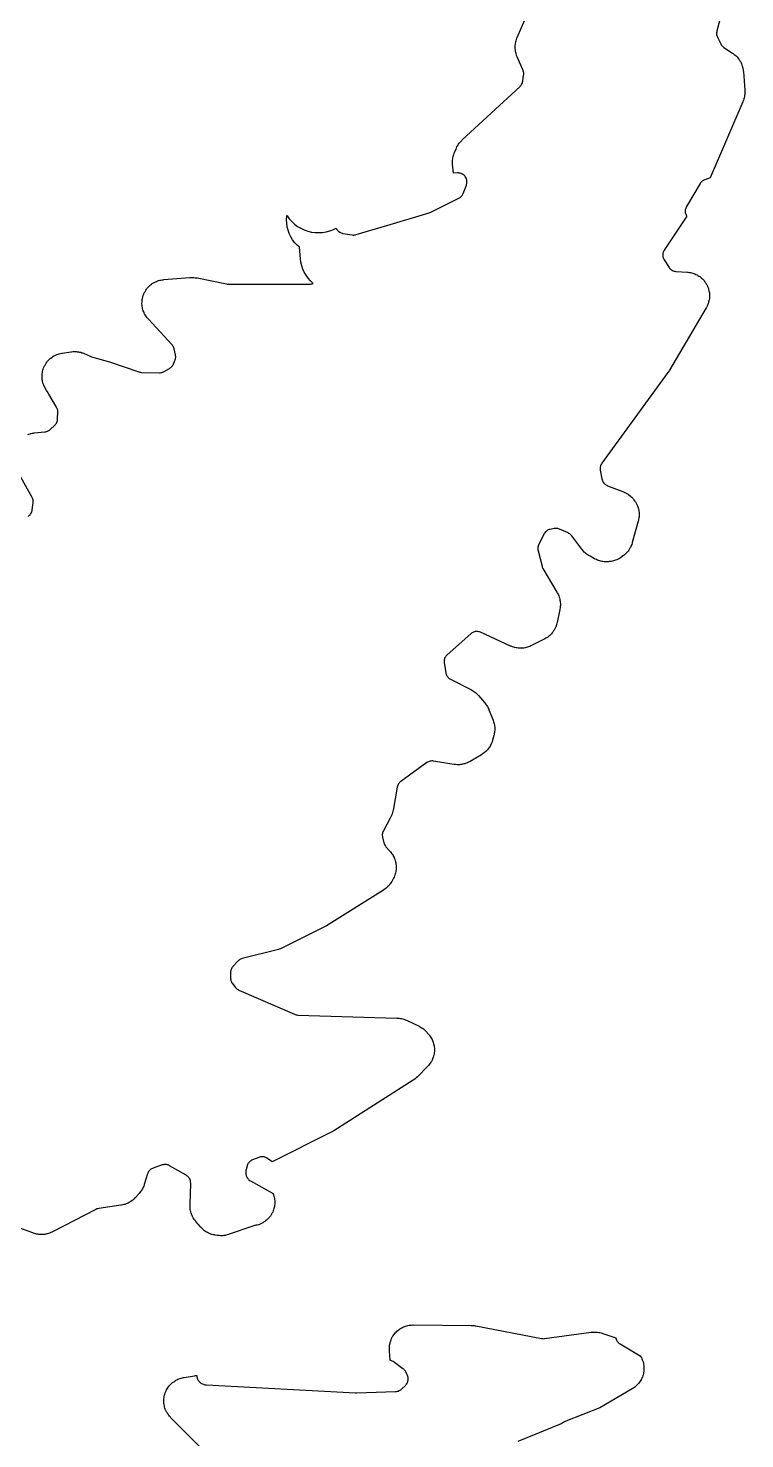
# Model space of a CAD drawing. Header units: millimetres. Extents: x 0 to 194, y 0 to 298.
# Drawn here: x 122.73 to 146.71, y 94.61 to 141.81 of the extents above; entities that cross this region are included whole.
import ezdxf

# ---------------------------------------------------------------- set-up
doc = ezdxf.new("R2010")
doc.units = ezdxf.units.MM
doc.layers.add('CUT', color=7, linetype='CONTINUOUS')

msp = doc.modelspace()

# ---------------------------------------------------------------- linework, layer by layer
at = {"layer": 'CUT'}
for points in [[(146.3628, 143.8871), (145.7731, 141.72), (145.7665, 141.6899), (145.7631, 141.6594), (145.7628, 141.6287), (145.7657, 141.5981), (145.7716, 141.568), (145.7806, 141.5386), (145.7926, 141.5103), (145.9009, 141.287), (145.9164, 141.259), (145.9347, 141.2329), (145.9557, 141.2088), (145.9791, 141.1872), (146.0048, 141.1681), (146.299, 140.9724), (146.3177, 140.9594), (146.3542, 140.9323), (146.3894, 140.9034), (146.4146, 140.8804), (146.4467, 140.8481), (146.4694, 140.8228), (146.498, 140.7874), (146.5181, 140.7598), (146.543, 140.7218), (146.5602, 140.6923), (146.5812, 140.6519), (146.5953, 140.6209), (146.612, 140.5786), (146.623, 140.5463), (146.6354, 140.5025), (146.643, 140.4693), (146.6509, 140.4244), (146.6565, 140.3793), (146.6587, 140.3567), (146.7043, 139.7359), (146.7054, 139.7143), (146.7065, 139.6713), (146.7055, 139.6283), (146.7032, 139.5961), (146.6981, 139.5533), (146.6928, 139.5215), (146.6837, 139.4794), (146.6753, 139.4482), (146.6622, 139.4072), (146.6471, 139.3669), (146.6391, 139.3469), (145.5494, 136.8085), (145.3649, 136.7403), (145.3381, 136.7288), (145.3125, 136.7148), (145.2883, 136.6984), (145.2659, 136.6797), (145.2454, 136.6589), (145.227, 136.6362), (145.211, 136.6119), (144.754, 135.841), (144.7403, 135.8151), (144.7292, 135.788), (144.7209, 135.76), (144.7152, 135.7313), (144.7124, 135.7022), (144.7125, 135.6729), (144.7154, 135.6438), (144.7211, 135.6151), (144.7295, 135.5871), (144.7407, 135.5601), (144.7545, 135.5343), (144.7635, 135.5207), (144.0099, 134.3871), (143.9949, 134.3619), (143.9824, 134.3354), (143.9726, 134.3078), (143.9655, 134.2793), (143.9612, 134.2503), (143.9598, 134.2211), (143.9612, 134.1918), (143.9655, 134.1628), (143.9726, 134.1344), (143.9824, 134.1067), (143.9949, 134.0802), (144.0099, 134.055), (144.174, 133.8078), (144.192, 133.7834), (144.2124, 133.761), (144.235, 133.7408), (144.2595, 133.7229), (144.2856, 133.7076), (144.3132, 133.695), (144.3419, 133.6852), (144.3714, 133.6784), (144.4015, 133.6746), (144.7872, 133.6457), (144.8088, 133.6435), (144.8519, 133.6382), (144.8947, 133.6308), (144.9265, 133.6237), (144.9684, 133.6122), (144.9993, 133.6021), (145.0399, 133.5866), (145.0697, 133.5735), (145.1086, 133.5542), (145.137, 133.5383), (145.1739, 133.5153), (145.2006, 133.4968), (145.2351, 133.4703), (145.2599, 133.4493), (145.2917, 133.4197), (145.3143, 133.3963), (145.3431, 133.3638), (145.3634, 133.3384), (145.3889, 133.3032), (145.4067, 133.2759), (145.4286, 133.2385), (145.4437, 133.2096), (145.462, 133.1702), (145.4742, 133.14), (145.4886, 133.099), (145.4978, 133.0678), (145.5082, 133.0257), (145.5144, 132.9937), (145.5206, 132.9507), (145.5237, 132.9183), (145.5257, 132.8749), (145.5257, 132.8424), (145.5236, 132.799), (145.5204, 132.7666), (145.5141, 132.7237), (145.5078, 132.6917), (145.4973, 132.6496), (145.488, 132.6184), (145.4736, 132.5774), (145.4613, 132.5473), (145.4429, 132.5079), (145.4227, 132.4695), (145.4122, 132.4505), (144.1858, 130.3686), (144.1742, 130.35), (144.1441, 130.3042), (144.1316, 130.2861), (141.9241, 127.2576), (141.9075, 127.2322), (141.8935, 127.2052), (141.8823, 127.1769), (141.8741, 127.1476), (141.8688, 127.1177), (141.8666, 127.0873), (141.8675, 127.0569), (141.8715, 127.0268), (141.9261, 126.7291), (141.9332, 126.6992), (141.9433, 126.6702), (141.9563, 126.6423), (141.9721, 126.616), (141.9905, 126.5914), (142.0114, 126.5688), (142.0344, 126.5485), (142.0594, 126.5306), (142.086, 126.5154), (142.1141, 126.503), (142.6312, 126.3054), (142.6523, 126.2967), (142.6941, 126.2782), (142.7349, 126.2577), (142.7647, 126.2407), (142.8032, 126.2161), (142.8311, 126.1963), (142.8669, 126.1679), (142.8926, 126.1453), (142.9254, 126.1134), (142.9565, 126.08), (142.9716, 126.0628), (142.9814, 126.0512), (142.9949, 126.0342), (143.0212, 125.9996), (143.0458, 125.9638), (143.0628, 125.9361), (143.0838, 125.8981), (143.0982, 125.8689), (143.1154, 125.829), (143.1268, 125.7986), (143.1402, 125.7572), (143.1486, 125.7258), (143.1579, 125.6834), (143.1633, 125.6513), (143.1684, 125.6081), (143.1707, 125.5757), (143.1716, 125.5323), (143.1707, 125.4997), (143.1675, 125.4564), (143.1635, 125.4241), (143.1561, 125.3813), (143.1466, 125.339), (143.1414, 125.3179), (142.944, 124.5992), (142.938, 124.5793), (142.9252, 124.5398), (142.9105, 124.5009), (142.8982, 124.4724), (142.88, 124.435), (142.8651, 124.4077), (142.8436, 124.3721), (142.8262, 124.3463), (142.8015, 124.3129), (142.7818, 124.2888), (142.7541, 124.2578), (142.7323, 124.2356), (142.7018, 124.2073), (142.6701, 124.1805), (142.6539, 124.1674), (142.6056, 124.1302), (142.5883, 124.1176), (142.5532, 124.0931), (142.517, 124.0704), (142.4891, 124.0546), (142.4509, 124.0354), (142.4216, 124.0224), (142.3817, 124.0069), (142.3513, 123.9967), (142.3102, 123.9851), (142.2789, 123.9778), (142.2369, 123.9702), (142.1945, 123.9645), (142.1732, 123.9622), (142.1452, 123.9598), (142.1234, 123.9584), (142.0797, 123.9568), (142.036, 123.9574), (142.0033, 123.9593), (141.9599, 123.9641), (141.9276, 123.9692), (141.8848, 123.9782), (141.8531, 123.9864), (141.8114, 123.9995), (141.7807, 124.0108), (141.7404, 124.0278), (141.7011, 124.0468), (141.6816, 124.0567), (141.5295, 124.1394), (141.5086, 124.1515), (141.4674, 124.1768), (141.4277, 124.2043), (141.3991, 124.2265), (141.3625, 124.2581), (141.3364, 124.2832), (141.3035, 124.3185), (141.2725, 124.3555), (141.2574, 124.3745), (140.9185, 124.8267), (140.8984, 124.8508), (140.876, 124.8726), (140.8513, 124.8919), (140.8249, 124.9086), (140.7968, 124.9225), (140.5053, 125.0476), (140.4775, 125.0579), (140.4487, 125.0655), (140.4194, 125.0701), (140.3897, 125.0719), (140.36, 125.0707), (140.3306, 125.0665), (140.1936, 125.0403), (140.1638, 125.033), (140.1349, 125.0227), (140.1072, 125.0095), (140.081, 124.9935), (140.0566, 124.9749), (140.0342, 124.954), (140.014, 124.9308), (139.9963, 124.9058), (139.9813, 124.879), (139.8105, 124.5347), (139.7984, 124.5068), (139.7891, 124.4777), (139.7829, 124.4478), (139.7797, 124.4175), (139.7796, 124.387), (139.7826, 124.3566), (139.7887, 124.3267), (139.9222, 123.8072), (139.9305, 123.7802), (139.9414, 123.7541), (139.9546, 123.7292), (140.4222, 122.9386), (140.4324, 122.9204), (140.452, 122.8835), (140.4698, 122.8457), (140.4819, 122.8168), (140.4962, 122.7776), (140.5055, 122.7477), (140.516, 122.7073), (140.5225, 122.6766), (140.5293, 122.6354), (140.5329, 122.6043), (140.5358, 122.5626), (140.5365, 122.5313), (140.5356, 122.4896), (140.5334, 122.4583), (140.5286, 122.4168), (140.5218, 122.3756), (140.5179, 122.3551), (140.4257, 121.9203), (140.4205, 121.8985), (140.409, 121.8552), (140.3954, 121.8124), (140.3836, 121.781), (140.3658, 121.7398), (140.3509, 121.7097), (140.3291, 121.6705), (140.3113, 121.642), (140.2857, 121.6051), (140.2651, 121.5785), (140.2359, 121.5445), (140.2129, 121.52), (140.1804, 121.489), (140.155, 121.467), (140.1197, 121.4394), (140.0922, 121.4201), (140.0543, 121.3961), (140.0152, 121.374), (139.9954, 121.3635), (139.5708, 121.151), (139.5507, 121.1415), (139.51, 121.1236), (139.4685, 121.1078), (139.4368, 121.0974), (139.3939, 121.0857), (139.3614, 121.0786), (139.3176, 121.0712), (139.2845, 121.0672), (139.2402, 121.0642), (139.2069, 121.0635), (139.1625, 121.0649), (139.1293, 121.0675), (139.0852, 121.0733), (139.0524, 121.0792), (139.0091, 121.0892), (138.9771, 121.0983), (138.935, 121.1126), (138.8936, 121.1289), (138.8732, 121.1376), (137.8601, 121.5968), (137.8333, 121.6074), (137.8057, 121.6154), (137.7774, 121.6207), (137.7487, 121.6233), (137.72, 121.6231), (137.6913, 121.6202), (137.6631, 121.6146), (137.6356, 121.6062), (137.609, 121.5953), (137.5835, 121.5818), (137.5595, 121.566), (137.5371, 121.548), (136.7475, 120.8474), (136.7261, 120.8264), (136.7069, 120.8033), (136.69, 120.7785), (136.6758, 120.752), (136.6643, 120.7243), (136.6555, 120.6956), (136.6497, 120.6661), (136.6469, 120.6362), (136.6471, 120.6062), (136.6503, 120.5763), (136.7021, 120.2472), (136.7078, 120.2195), (136.7161, 120.1924), (136.7269, 120.1663), (136.7402, 120.1413), (136.7557, 120.1176), (136.7734, 120.0955), (136.793, 120.0752), (136.8145, 120.0568), (136.8377, 120.0406), (136.8623, 120.0265), (137.5422, 119.68), (137.5609, 119.6699), (137.5979, 119.6488), (137.6338, 119.626), (137.6599, 119.6076), (137.6935, 119.5815), (137.7177, 119.5608), (137.7487, 119.5316), (137.7783, 119.501), (137.7927, 119.4854), (137.9973, 119.2525), (138.0099, 119.2376), (138.0343, 119.2073), (138.0573, 119.1759), (138.0736, 119.1517), (138.0939, 119.1184), (138.108, 119.0929), (138.1253, 119.058), (138.1411, 119.0224), (138.1486, 119.0045), (138.2839, 118.6604), (138.291, 118.6412), (138.3042, 118.6024), (138.3157, 118.563), (138.3229, 118.5331), (138.3307, 118.4928), (138.3352, 118.4624), (138.3394, 118.4216), (138.3411, 118.3909), (138.3415, 118.3499), (138.3404, 118.3192), (138.337, 118.2783), (138.3331, 118.2478), (138.3261, 118.2074), (138.3172, 118.1673), (138.3123, 118.1474), (138.2703, 117.9921), (138.2641, 117.9712), (138.2507, 117.9298), (138.2354, 117.889), (138.2224, 117.8591), (138.2031, 117.82), (138.1873, 117.7914), (138.1644, 117.7544), (138.1459, 117.7275), (138.1195, 117.6929), (138.0984, 117.6679), (138.0688, 117.636), (138.0455, 117.6132), (138.0129, 117.5842), (137.9874, 117.5638), (137.9522, 117.5382), (137.9158, 117.5143), (137.8973, 117.5028), (137.5168, 117.2789), (137.4972, 117.268), (137.4575, 117.2472), (137.4168, 117.2284), (137.3857, 117.2159), (137.3433, 117.2013), (137.3111, 117.1919), (137.2675, 117.1815), (137.2345, 117.1754), (137.19, 117.1695), (137.1566, 117.1667), (137.1118, 117.1652), (137.0782, 117.1657), (137.0335, 117.1687), (136.989, 117.1738), (136.9668, 117.177), (136.2955, 117.2892), (136.2661, 117.2927), (136.2364, 117.2932), (136.2069, 117.2908), (136.1777, 117.2854), (136.1492, 117.2773), (136.1217, 117.2663), (136.0954, 117.2527), (136.0705, 117.2366), (135.1997, 116.6082), (135.1772, 116.5903), (135.1565, 116.5703), (135.1379, 116.5484), (135.1214, 116.5248), (135.1072, 116.4998), (135.0956, 116.4735), (135.0865, 116.4463), (135.08, 116.4183), (134.939, 115.6376), (134.9341, 115.6139), (134.923, 115.567), (134.9093, 115.5206), (134.8973, 115.4865), (134.8788, 115.4419), (134.8579, 115.3984), (134.8469, 115.3769), (134.6151, 114.9535), (134.6015, 114.9252), (134.5909, 114.8956), (134.5834, 114.865), (134.5792, 114.8338), (134.5783, 114.8023), (134.5807, 114.771), (134.5864, 114.74), (134.6306, 114.5543), (134.639, 114.5256), (134.6502, 114.4979), (134.6641, 114.4714), (134.6806, 114.4464), (134.6994, 114.4232), (134.8359, 114.2714), (134.8498, 114.2553), (134.8768, 114.2223), (134.9021, 114.188), (134.9199, 114.1615), (134.9419, 114.125), (134.9571, 114.0969), (134.9756, 114.0585), (134.9881, 114.029), (135.0028, 113.989), (135.0124, 113.9586), (135.0233, 113.9174), (135.03, 113.8861), (135.037, 113.8441), (135.0407, 113.8124), (135.0436, 113.7698), (135.0443, 113.7379), (135.0432, 113.6953), (135.0409, 113.6634), (135.0358, 113.6211), (135.0304, 113.5896), (135.0213, 113.548), (135.013, 113.5171), (135, 113.4765), (134.9888, 113.4466), (134.972, 113.4074), (134.9534, 113.3691), (134.9436, 113.3501), (134.9049, 113.2791), (134.8933, 113.2592), (134.8693, 113.2201), (134.8432, 113.1822), (134.8223, 113.1548), (134.7925, 113.1197), (134.7689, 113.0947), (134.7357, 113.0628), (134.7096, 113.0403), (134.6734, 113.012), (134.6357, 112.9857), (134.6165, 112.973), (132.7087, 111.7777), (132.6904, 111.7669), (132.6441, 111.7408), (132.6253, 111.7308), (131.2814, 111.0565), (131.2597, 111.0463), (131.2159, 111.0272), (131.1711, 111.0104), (131.1255, 110.996), (131.1025, 110.9894), (129.8944, 110.6779), (129.8669, 110.6694), (129.8404, 110.6584), (129.8151, 110.6448), (129.7912, 110.6289), (129.7689, 110.6108), (129.7485, 110.5906), (129.5822, 110.4098), (129.5642, 110.3884), (129.5483, 110.3654), (129.5347, 110.341), (129.5233, 110.3154), (129.5144, 110.2889), (129.508, 110.2617), (129.5042, 110.234), (129.5029, 110.2061), (129.5033, 110.0308), (129.5046, 110.0032), (129.5085, 109.9757), (129.5149, 109.9488), (129.5237, 109.9226), (129.5349, 109.8972), (129.5484, 109.8731), (129.5641, 109.8503), (129.6613, 109.722), (129.681, 109.6985), (129.7031, 109.6771), (129.7272, 109.6582), (129.7531, 109.6418), (129.7806, 109.6281), (131.6428, 108.8168), (131.6694, 108.8066), (131.6969, 108.7991), (131.7249, 108.7942), (131.7533, 108.7919), (135.0695, 108.6893), (135.0928, 108.688), (135.1394, 108.6841), (135.1857, 108.6778), (135.22, 108.6713), (135.2654, 108.6603), (135.299, 108.6503), (135.3429, 108.6346), (135.3861, 108.6166), (135.4074, 108.6071), (135.8072, 108.4157), (135.8252, 108.4066), (135.8606, 108.3876), (135.8953, 108.367), (135.9205, 108.3505), (135.9531, 108.3269), (135.9768, 108.3082), (136.0072, 108.2818), (136.0291, 108.261), (136.057, 108.232), (136.0836, 108.2017), (136.0966, 108.1863), (136.1438, 108.1275), (136.157, 108.1102), (136.1825, 108.0751), (136.2064, 108.0387), (136.2229, 108.0106), (136.2431, 107.9722), (136.2568, 107.9426), (136.2732, 107.9024), (136.284, 107.8717), (136.2964, 107.83), (136.3042, 107.7984), (136.3126, 107.7558), (136.3173, 107.7236), (136.3215, 107.6803), (136.3231, 107.6478), (136.3231, 107.6043), (136.3215, 107.5718), (136.3173, 107.5285), (136.3126, 107.4963), (136.3043, 107.4537), (136.2965, 107.422), (136.2841, 107.3804), (136.2733, 107.3497), (136.2569, 107.3094), (136.2432, 107.2799), (136.223, 107.2414), (136.2065, 107.2133), (136.1827, 107.177), (136.1636, 107.1506), (136.1364, 107.1167), (136.1076, 107.0842), (136.0928, 107.0683), (135.7726, 106.74), (135.7539, 106.7219), (135.7156, 106.6869), (135.6752, 106.6541), (135.633, 106.6237), (135.6115, 106.6091), (132.9568, 104.9202), (132.9372, 104.9084), (132.8872, 104.8801), (132.8669, 104.8693), (130.89, 103.8787), (130.7342, 103.9916), (130.7089, 104.008), (130.682, 104.0218), (130.654, 104.0329), (130.6249, 104.0411), (130.5951, 104.0463), (130.565, 104.0485), (130.5349, 104.0477), (130.5049, 104.0438), (130.4755, 104.037), (130.4469, 104.0272), (130.2338, 103.9421), (130.2078, 103.9302), (130.1831, 103.916), (130.1598, 103.8994), (130.1382, 103.8807), (130.1185, 103.8601), (130.1008, 103.8376), (130.0853, 103.8136), (130.0723, 103.7882), (130.0616, 103.7617), (130.0536, 103.7343), (130.0178, 103.5868), (130.0122, 103.5576), (130.0095, 103.5279), (130.0098, 103.4981), (130.0131, 103.4685), (130.0192, 103.4394), (130.0283, 103.411), (130.0401, 103.3837), (130.0458, 103.372), (130.0604, 103.3458), (130.0775, 103.3211), (130.097, 103.2983), (130.1186, 103.2776), (130.1423, 103.2591), (130.1676, 103.2431), (130.9255, 102.8156), (130.9302, 102.8042), (130.9413, 102.7729), (130.9541, 102.7305), (130.9621, 102.6982), (130.9706, 102.6547), (130.9754, 102.6219), (130.9797, 102.5778), (130.9812, 102.5446), (130.9811, 102.5003), (130.9793, 102.4671), (130.9748, 102.4231), (130.9699, 102.3902), (130.961, 102.3468), (130.9529, 102.3146), (130.9398, 102.2723), (130.9285, 102.2411), (130.9114, 102.2002), (130.897, 102.1703), (130.8759, 102.1313), (130.8587, 102.1029), (130.8339, 102.0662), (130.814, 102.0396), (130.7857, 102.0055), (130.7633, 101.981), (130.7317, 101.9499), (130.707, 101.9277), (130.6726, 101.8998), (130.6458, 101.8802), (130.6088, 101.8559), (130.5802, 101.839), (130.5409, 101.8184), (130.5108, 101.8044), (130.4698, 101.7877), (130.4384, 101.7768), (130.3959, 101.7643), (130.3636, 101.7564), (130.3201, 101.7482), (130.3054, 101.7461), (130.276, 101.7405), (130.2473, 101.7319), (129.4571, 101.4537), (129.4358, 101.4467), (129.3929, 101.434), (129.3495, 101.4234), (129.3165, 101.4171), (129.2722, 101.4109), (129.2388, 101.4079), (129.1941, 101.4061), (129.1606, 101.4064), (129.116, 101.409), (129.0715, 101.4139), (129.0493, 101.4169), (128.9858, 101.4271), (128.9635, 101.4312), (128.9191, 101.4407), (128.8753, 101.4523), (128.8429, 101.4627), (128.8004, 101.4787), (128.7693, 101.4923), (128.7287, 101.5125), (128.699, 101.5291), (128.6606, 101.5533), (128.6328, 101.5729), (128.5971, 101.6008), (128.5714, 101.623), (128.5386, 101.6544), (128.5075, 101.6874), (128.4924, 101.7043), (128.3412, 101.8818), (128.3263, 101.9002), (128.2976, 101.9377), (128.2708, 101.9767), (128.2524, 102.007), (128.2299, 102.0486), (128.2147, 102.0806), (128.1967, 102.1243), (128.185, 102.1577), (128.1717, 102.2031), (128.1635, 102.2376), (128.1551, 102.2841), (128.1506, 102.3193), (128.147, 102.3664), (128.146, 102.4137), (128.1461, 102.4373), (128.1682, 103.1629), (128.1676, 103.1924), (128.1642, 103.2216), (128.158, 103.2503), (128.1489, 103.2783), (128.1372, 103.3052), (128.1228, 103.3309), (128.106, 103.3551), (128.087, 103.3775), (128.0658, 103.3979), (128.0428, 103.4162), (128.018, 103.4321), (127.4644, 103.7508), (127.439, 103.7638), (127.4125, 103.7744), (127.3852, 103.7824), (127.3572, 103.7878), (127.3288, 103.7905), (127.3003, 103.7905), (127.2719, 103.7878), (127.2439, 103.7824), (127.2166, 103.7743), (126.9137, 103.6695), (126.8877, 103.6591), (126.8627, 103.6464), (126.839, 103.6313), (126.8169, 103.6141), (126.7964, 103.5949), (126.7779, 103.5738), (126.7613, 103.5511), (126.747, 103.527), (126.735, 103.5017), (126.7254, 103.4753), (126.6162, 103.125), (126.6098, 103.1058), (126.596, 103.0676), (126.5804, 103.0301), (126.5675, 103.0025), (126.5487, 102.9665), (126.5334, 102.9403), (126.5113, 102.9061), (126.4937, 102.8813), (126.4687, 102.8493), (126.4423, 102.8185), (126.4287, 102.8034), (126.3088, 102.6756), (126.2936, 102.6602), (126.2626, 102.6302), (126.2302, 102.6017), (126.2049, 102.5815), (126.1699, 102.5562), (126.1428, 102.5386), (126.1056, 102.5168), (126.0769, 102.5018), (126.0377, 102.4837), (126.0078, 102.4715), (125.967, 102.4572), (125.9361, 102.448), (125.8941, 102.4377), (125.8518, 102.4294), (125.8305, 102.4258), (125.0941, 102.3179), (125.0617, 102.3114), (125.0303, 102.3013), (125.0002, 102.2878), (123.5419, 101.5369), (123.5231, 101.5277), (123.4851, 101.5104), (123.4463, 101.4948), (123.4168, 101.4844), (123.3767, 101.4725), (123.3463, 101.4649), (123.3053, 101.4568), (123.2744, 101.4521), (123.2328, 101.4478), (123.2015, 101.446), (123.1598, 101.4455), (123.1285, 101.4466), (123.0868, 101.45), (123.0558, 101.4541), (123.0146, 101.4613), (122.9841, 101.4682), (122.9438, 101.4793), (122.904, 101.4922), (122.8843, 101.4991), (122.4545, 101.6612)], [(122.7189, 128.2163), (122.7502, 128.2277), (122.7927, 128.2407), (122.825, 128.2489), (122.8686, 128.2577), (122.9125, 128.2643), (122.9346, 128.2671), (123.2914, 128.3029), (123.3193, 128.3071), (123.3466, 128.3138), (123.3732, 128.3231), (123.3989, 128.3348), (123.4233, 128.3488), (123.4462, 128.3651), (123.4676, 128.3835), (123.6236, 128.5311), (123.6439, 128.5522), (123.662, 128.5752), (123.6777, 128.5999), (123.691, 128.6259), (123.7017, 128.6531), (123.7097, 128.6813), (123.7149, 128.71), (123.7173, 128.7392), (123.7248, 128.9687), (123.7244, 128.9976), (123.7212, 129.0263), (123.7152, 129.0545), (123.7066, 129.0821), (123.6953, 129.1087), (123.6816, 129.1341), (123.4176, 129.5696), (123.3728, 129.6484), (123.3537, 129.6822), (123.3476, 129.6929), (123.2566, 129.8534), (123.25, 129.8689), (123.235, 129.9105), (123.2252, 129.9421), (123.2143, 129.985), (123.2076, 130.0174), (123.201, 130.0611), (123.1976, 130.094), (123.1952, 130.1382), (123.1951, 130.1713), (123.197, 130.2154), (123.2001, 130.2484), (123.2064, 130.2922), (123.2128, 130.3247), (123.2233, 130.3676), (123.2328, 130.3993), (123.2475, 130.441), (123.2601, 130.4716), (123.2788, 130.5117), (123.2943, 130.5409), (123.3169, 130.5789), (123.3352, 130.6065), (123.3614, 130.6421), (123.3823, 130.6678), (123.4119, 130.7006), (123.4352, 130.7241), (123.4679, 130.7539), (123.4934, 130.775), (123.5288, 130.8015), (123.5563, 130.82), (123.5941, 130.8428), (123.6233, 130.8585), (123.6632, 130.8775), (123.6937, 130.8903), (123.7353, 130.9053), (123.767, 130.915), (123.8098, 130.9259), (123.8531, 130.9346), (123.8749, 130.9385), (124.1591, 130.9814), (124.1803, 130.9841), (124.2229, 130.9885), (124.2656, 130.9908), (124.2977, 130.9911), (124.3405, 130.9893), (124.3724, 130.9865), (124.4148, 130.9807), (124.4464, 130.9749), (124.4881, 130.9651), (124.5292, 130.9533), (124.5497, 130.947), (124.5788, 130.9371), (124.7075, 130.8788), (124.8004, 130.832), (124.8266, 130.8202), (124.8539, 130.8111), (125.4503, 130.6425), (126.4316, 130.3109), (126.4608, 130.3026), (126.4908, 130.2974), (126.5211, 130.2952), (127.1239, 130.282), (127.151, 130.2827), (127.1778, 130.2857), (127.2043, 130.2912), (127.2302, 130.2991), (127.2553, 130.3092), (127.2794, 130.3215), (127.4622, 130.4261), (127.4854, 130.4408), (127.5071, 130.4575), (127.5272, 130.4761), (127.5455, 130.4965), (127.5618, 130.5185), (127.5761, 130.5418), (127.5882, 130.5664), (127.6423, 130.6901), (127.6521, 130.7157), (127.6595, 130.7421), (127.6645, 130.769), (127.6671, 130.7963), (127.6671, 130.8237), (127.6646, 130.851), (127.6597, 130.8779), (127.6113, 131.0869), (127.6027, 131.1169), (127.591, 131.1458), (127.5764, 131.1733), (127.559, 131.1992), (127.539, 131.2232), (126.7549, 132.0692), (126.7404, 132.0856), (126.7122, 132.1191), (126.6857, 132.154), (126.6671, 132.181), (126.6441, 132.2183), (126.6283, 132.247), (126.609, 132.2863), (126.5961, 132.3165), (126.5807, 132.3575), (126.5707, 132.3887), (126.5595, 132.431), (126.5525, 132.4631), (126.5454, 132.5063), (126.5417, 132.5389), (126.5388, 132.5826), (126.5382, 132.6154), (126.5396, 132.6592), (126.5422, 132.6919), (126.5479, 132.7353), (126.5537, 132.7676), (126.5635, 132.8103), (126.5724, 132.8418), (126.5863, 132.8834), (126.5982, 132.9139), (126.6161, 132.9539), (126.631, 132.9831), (126.6527, 133.0212), (126.6703, 133.0489), (126.6956, 133.0846), (126.7158, 133.1104), (126.7445, 133.1436), (126.7671, 133.1673), (126.7988, 133.1975), (126.8237, 133.2189), (126.8582, 133.2459), (126.885, 133.2648), (126.922, 133.2882), (126.9505, 133.3044), (126.9896, 133.3242), (127.0195, 133.3376), (127.0603, 133.3534), (127.0914, 133.3638), (127.1336, 133.3757), (127.1656, 133.383), (127.2087, 133.3907), (127.2521, 133.3962), (127.2739, 133.3985), (128.1435, 133.4671), (128.1643, 133.4683), (128.206, 133.4696), (128.2478, 133.469), (128.279, 133.4672), (128.3205, 133.4627), (128.3618, 133.4563), (128.3823, 133.4527), (129.3616, 133.2545), (129.3912, 133.25), (129.4211, 133.2485), (132.1517, 133.2483), (132.1805, 133.2497), (132.2089, 133.2538), (132.2369, 133.2606), (132.264, 133.2701), (132.2698, 133.2725), (132.2601, 133.2799), (132.1742, 133.36), (132.0966, 133.4481), (132.0279, 133.5433), (131.9689, 133.6449), (131.9201, 133.7516), (131.8819, 133.8627), (131.8548, 133.977), (131.839, 134.0933), (131.8057, 134.4785), (131.7308, 134.5455), (131.6501, 134.6337), (131.5786, 134.7295), (131.5169, 134.832), (131.4658, 134.94), (131.4256, 135.0527), (131.3969, 135.1687), (131.3798, 135.287), (131.3747, 135.4065), (131.3814, 135.5259), (131.3847, 135.5469), (131.3923, 135.5339), (131.4663, 135.4326), (131.55, 135.3391), (131.6427, 135.2545), (131.7435, 135.1797), (131.8512, 135.1153), (131.9648, 135.0621), (132.0832, 135.0205), (132.2052, 134.991), (132.3295, 134.9738), (132.4549, 134.9693), (132.5802, 134.9773), (132.704, 134.9978), (132.8251, 135.0307), (132.9423, 135.0755), (133.0359, 135.1226), (133.0382, 135.1168), (133.0516, 135.0906), (133.0676, 135.0658), (133.0859, 135.0428), (133.1064, 135.0216), (133.1289, 135.0025), (133.1531, 134.9858), (133.1788, 134.9715), (133.2059, 134.9598), (133.2339, 134.9508), (133.2627, 134.9446), (133.5741, 134.8933), (133.6012, 134.8901), (133.6284, 134.8894), (133.6556, 134.8911), (133.6825, 134.8953), (133.709, 134.902), (134.7299, 135.2081), (136.1501, 135.6339), (136.1741, 135.6423), (136.1974, 135.6526), (137.1371, 136.1195), (137.1613, 136.133), (137.1843, 136.1486), (137.2056, 136.1664), (137.2253, 136.186), (137.243, 136.2074), (137.2587, 136.2303), (137.2722, 136.2546), (137.2834, 136.28), (137.3912, 136.5589), (137.4005, 136.5872), (137.407, 136.6164), (137.4106, 136.6461), (137.4112, 136.676), (137.4088, 136.7058), (137.4035, 136.7352), (137.3952, 136.7639), (137.3842, 136.7917), (137.3704, 136.8182), (137.3541, 136.8433), (137.3353, 136.8666), (137.3143, 136.8879), (137.2914, 136.907), (137.2666, 136.9237), (137.2403, 136.9379), (137.2127, 136.9494), (137.1841, 136.958), (137.1547, 136.9638), (137.125, 136.9667), (137.0951, 136.9665), (136.9587, 136.9592), (136.9327, 137.2593), (136.9314, 137.2808), (136.9297, 137.324), (136.9302, 137.3672), (136.932, 137.3995), (136.9366, 137.4425), (136.9416, 137.4745), (136.9502, 137.5168), (136.9582, 137.5482), (136.9709, 137.5895), (136.9856, 137.6301), (136.9934, 137.6503), (137.047, 137.7793), (137.0569, 137.8014), (137.0779, 137.8451), (137.1012, 137.8876), (137.1204, 137.9184), (137.1481, 137.9581), (137.1704, 137.9867), (137.2023, 138.0232), (137.236, 138.0579), (137.2534, 138.0749), (139.1869, 139.8608), (139.2073, 139.8816), (139.2257, 139.9043), (139.2417, 139.9287), (139.2553, 139.9545), (139.2663, 139.9816), (139.2746, 140.0095), (139.2802, 140.0382), (139.3084, 140.2333), (139.3111, 140.2604), (139.3113, 140.2876), (139.3091, 140.3147), (139.3044, 140.3415), (139.2972, 140.3677), (139.2878, 140.3932), (139.0918, 140.8559), (139.0835, 140.877), (139.068, 140.9196), (139.0546, 140.9629), (139.0462, 140.9958), (139.0373, 141.0402), (139.0322, 141.0738), (139.0278, 141.1189), (139.0262, 141.1528), (139.0263, 141.1981), (139.0281, 141.232), (139.0327, 141.2771), (139.0379, 141.3107), (139.0471, 141.3551), (139.0557, 141.3879), (139.0693, 141.4312), (139.0851, 141.4736), (139.0935, 141.4947), (139.6746, 142.8475)], [(122.7258, 125.4751), (122.7503, 125.4919), (122.773, 125.511), (122.7938, 125.5322), (122.8123, 125.5554), (122.8285, 125.5803), (122.8421, 125.6067), (122.853, 125.6343), (122.8612, 125.6629), (122.8664, 125.6921), (122.8972, 125.9279), (122.8996, 125.9596), (122.8987, 125.9914), (122.8944, 126.0229), (122.8868, 126.0538), (122.8759, 126.0837), (122.862, 126.1123), (122.3307, 127.0696)], [(128.4988, 94.3229), (127.5075, 95.3155), (127.492, 95.3318), (127.4619, 95.3652), (127.4334, 95.4), (127.4135, 95.4271), (127.3886, 95.4647), (127.3715, 95.4937), (127.3505, 95.5335), (127.3363, 95.564), (127.3194, 95.6057), (127.3084, 95.6376), (127.2957, 95.6807), (127.2879, 95.7135), (127.2796, 95.7577), (127.2751, 95.7911), (127.2713, 95.836), (127.2702, 95.8696), (127.2709, 95.9146), (127.2731, 95.9483), (127.2783, 95.9929), (127.2838, 96.0262), (127.2934, 96.0701), (127.3023, 96.1026), (127.3163, 96.1454), (127.3283, 96.1769), (127.3465, 96.218), (127.3616, 96.2481), (127.3838, 96.2873), (127.4019, 96.3157), (127.4278, 96.3525), (127.4487, 96.379), (127.4782, 96.4129), (127.5015, 96.4372), (127.5343, 96.468), (127.5654, 96.4945), (127.601, 96.5218), (127.6343, 96.5449), (127.6722, 96.5684), (127.7015, 96.5846), (127.7415, 96.6043), (127.7723, 96.6175), (127.8141, 96.6331), (127.846, 96.6433), (127.8891, 96.6546), (127.9328, 96.6639), (127.9548, 96.6679), (128.2945, 96.7223), (128.3162, 96.7252), (128.3598, 96.73), (128.378, 96.7311), (128.3777, 96.7258), (128.3792, 96.6965), (128.3835, 96.6675), (128.3906, 96.639), (128.4004, 96.6113), (128.4129, 96.5848), (128.428, 96.5595), (128.4454, 96.5359), (128.4651, 96.5141), (128.4868, 96.4944), (128.5103, 96.4768), (128.5355, 96.4616), (128.562, 96.449), (128.5945, 96.4354), (128.6187, 96.4265), (128.6436, 96.4196), (128.669, 96.415), (128.6947, 96.4125), (133.6803, 96.1533), (133.6929, 96.1529), (133.7101, 96.1527), (133.7227, 96.1529), (135.0241, 96.1941), (135.055, 96.1967), (135.0856, 96.2025), (135.1153, 96.2114), (135.144, 96.2233), (135.1713, 96.2381), (135.1969, 96.2557), (135.2206, 96.2759), (135.3508, 96.3989), (135.3713, 96.4203), (135.3896, 96.4435), (135.4054, 96.4685), (135.4188, 96.4949), (135.4295, 96.5224), (135.4374, 96.5509), (135.4425, 96.5801), (135.4447, 96.6096), (135.444, 96.6392), (135.4403, 96.6685), (135.4338, 96.6974), (135.4245, 96.7254), (135.4125, 96.7525), (135.3644, 96.8473), (135.3502, 96.8724), (135.3336, 96.896), (135.3148, 96.9179), (135.294, 96.9379), (135.2714, 96.9558), (134.9384, 97.194), (134.9138, 97.2099), (134.8878, 97.2233), (134.8606, 97.234), (134.8467, 97.238), (134.8197, 97.5552), (134.8184, 97.5772), (134.8168, 97.6211), (134.8173, 97.6651), (134.8194, 97.6981), (134.8242, 97.7418), (134.8295, 97.7744), (134.8386, 97.8174), (134.847, 97.8493), (134.8602, 97.8913), (134.8717, 97.9222), (134.889, 97.9627), (134.9035, 97.9923), (134.9246, 98.0309), (134.9419, 98.059), (134.9668, 98.0953), (134.9867, 98.1216), (135.015, 98.1553), (135.0374, 98.1795), (135.0688, 98.2103), (135.0935, 98.2322), (135.1278, 98.2598), (135.1545, 98.2792), (135.1913, 98.3033), (135.2198, 98.3199), (135.2588, 98.3403), (135.2887, 98.3542), (135.3295, 98.3706), (135.3607, 98.3815), (135.4029, 98.3939), (135.435, 98.4016), (135.4782, 98.4098), (135.5109, 98.4144), (135.5547, 98.4183), (135.5987, 98.4201), (135.6207, 98.4205), (137.5491, 98.4052), (137.5695, 98.4045), (137.6103, 98.4024), (137.6509, 98.3983), (137.6913, 98.3925), (137.7115, 98.3891), (139.9094, 97.9674), (139.9415, 97.9631), (139.9739, 97.9622), (140.0062, 97.9648), (141.5715, 98.1769), (141.5927, 98.1793), (141.635, 98.183), (141.6775, 98.1847), (141.7094, 98.1845), (141.7519, 98.1822), (141.7836, 98.1789), (141.8257, 98.1726), (141.857, 98.1664), (141.8983, 98.1561), (141.939, 98.1439), (141.9593, 98.1373), (142.3918, 97.9851), (142.3938, 97.9743), (142.4024, 97.9455), (142.4138, 97.9176), (142.4279, 97.8911), (142.4446, 97.8661), (142.4638, 97.8428), (142.4851, 97.8217), (142.5085, 97.8027), (142.5337, 97.7862), (143.2089, 97.3904), (143.2294, 97.357), (143.2454, 97.3276), (143.2649, 97.2873), (143.278, 97.2564), (143.2934, 97.2143), (143.3033, 97.1823), (143.3144, 97.139), (143.3211, 97.1061), (143.3279, 97.0619), (143.3313, 97.0285), (143.3336, 96.9838), (143.3337, 96.9503), (143.3316, 96.9056), (143.3283, 96.8722), (143.3218, 96.8279), (143.3152, 96.795), (143.3043, 96.7516), (143.2945, 96.7196), (143.2793, 96.6775), (143.2664, 96.6465), (143.2471, 96.6061), (143.2312, 96.5766), (143.208, 96.5383), (143.1892, 96.5106), (143.1623, 96.4748), (143.1408, 96.449), (143.1105, 96.4161), (143.0866, 96.3926), (143.0532, 96.3628), (143.027, 96.3418), (142.9908, 96.3155), (142.9533, 96.2911), (142.9343, 96.2793), (141.855, 95.6498), (140.7235, 95.2054), (140.6969, 95.1935), (140.6717, 95.1791), (140.5686, 95.1132), (139.1137, 94.5256)]]:
    msp.add_lwpolyline(points, dxfattribs=at)

doc.saveas('drawing.dxf')
